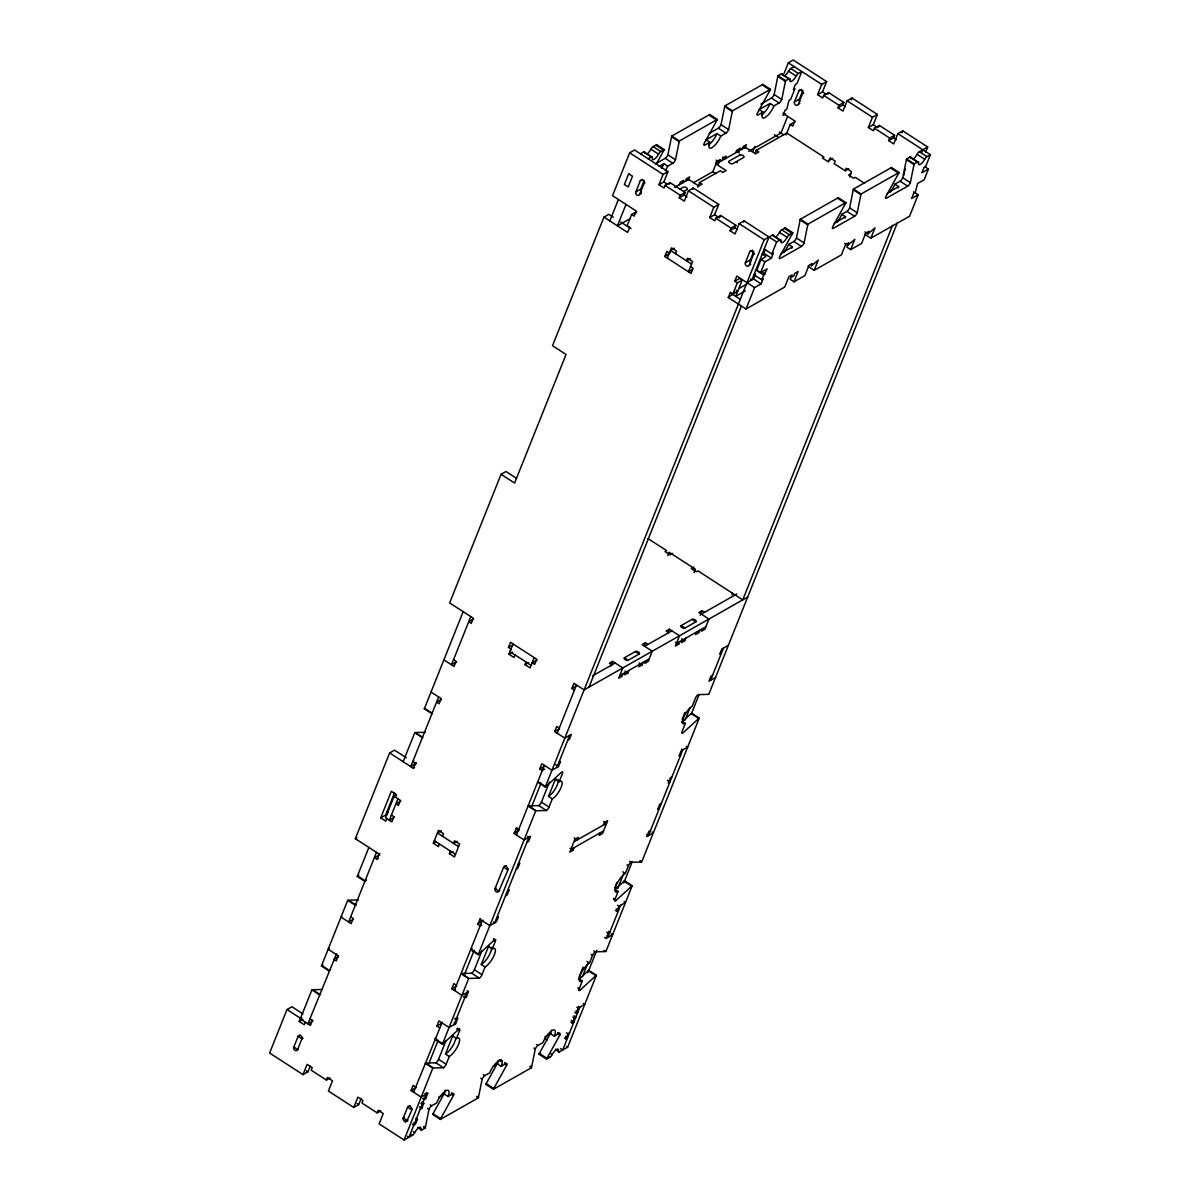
<?xml version="1.0" encoding="UTF-8"?>
<svg xmlns="http://www.w3.org/2000/svg" width="1200" height="1200" viewBox="0 0 1200 1200"><rect width="100%" height="100%" fill="white"/><g stroke="black" fill="none" stroke-linecap="round" stroke-linejoin="round"><path stroke-width="1.5" d="M417.87 1127.55L421.68 1130.01L425.13 1128.045A3.195 1.02 -57.1 0 0 425.355 1127.355L429.03 1109.265A3.195 1.02 -57.1 0 1 431.685 1105.77L436.605 1102.98A11.16 3.57 -57.1 0 1 445.92 1090.74A11.16 3.57 -57.1 0 1 448.05 1096.485L452.955 1093.71A3.195 1.02 -57.1 0 1 453.555 1095.345L440.67 1118.655A3.195 1.02 -57.1 0 0 440.31 1119.435L432.705 1114.515A3.195 1.02 -57.1 0 1 433.065 1113.735L444.345 1093.335M656.115 163.5L665.22 158.325A3.195 1.02 -57.1 0 0 667.89 154.83L671.565 136.74A3.195 1.02 -57.1 0 1 671.79 136.05L709.74 114.51L717.345 119.445A3.195 1.02 -57.1 0 1 716.985 120.21L704.1 143.52A3.195 1.02 -57.1 0 0 704.7 145.17L709.89 142.23A10.635 3.405 -57.1 0 0 711.9 147.705A10.635 3.405 -57.1 0 0 720.795 136.05L725.97 133.11A3.195 1.02 -57.1 0 0 728.625 129.6L732.3 111.525A3.195 1.02 -57.1 0 1 732.525 110.82L770.475 89.295L762.87 84.375L724.92 105.9A3.195 1.02 -57.1 0 0 724.695 106.605L721.02 124.68A3.195 1.02 -57.1 0 1 718.35 128.175L709.245 133.35M440.31 1119.435L478.26 1097.91A3.195 1.02 -57.1 0 0 478.485 1097.205L482.16 1079.13A3.195 1.02 -57.1 0 1 484.815 1075.62L489.735 1072.845A11.16 3.57 -57.1 0 1 499.05 1060.59A11.16 3.57 -57.1 0 1 501.18 1066.35L506.085 1063.56A3.195 1.02 -57.1 0 1 506.685 1065.21L493.8 1088.52A3.195 1.02 -57.1 0 0 493.44 1089.285L485.835 1084.365A3.195 1.02 -57.1 0 1 486.195 1083.585L497.475 1063.2M665.28 170.775A10.635 3.405 -57.1 0 0 667.665 166.185L672.84 163.245A3.195 1.02 -57.1 0 0 675.51 159.75L679.17 141.675A3.195 1.02 -57.1 0 1 679.395 140.97L717.345 119.445M493.44 1089.285L531.39 1067.76A3.195 1.02 -57.1 0 0 531.615 1067.055L535.29 1048.98A3.195 1.02 -57.1 0 1 537.945 1045.47L542.865 1042.695A11.16 3.57 -57.1 0 1 552.18 1030.44A11.16 3.57 -57.1 0 1 554.31 1036.2L559.215 1033.41A3.195 1.02 -57.1 0 1 559.815 1035.06L546.93 1058.37A3.195 1.02 -57.1 0 0 546.57 1059.15L538.965 1054.215A3.195 1.02 -57.1 0 1 539.325 1053.45L549.795 1034.505M760.86 104.07L771.48 98.04A3.195 1.02 -57.1 0 0 774.15 94.53L777.825 76.455A3.195 1.02 -57.1 0 1 778.05 75.75L781.5 73.8L789.105 78.72A3.195 1.02 -57.1 0 1 789.96 79.56A6.375 2.04 -57.1 0 0 791.685 81.24A6.375 2.04 -57.1 0 0 796.14 76.065A3.195 1.02 -57.1 0 1 798.36 73.47L801.81 71.52L797.01 83.52L795.375 84.45L793.32 89.595L794.955 88.665L790.665 99.375L789.03 100.305L786.72 109.23L785.085 110.16L783.03 115.305L785.64 113.82M758.76 110.835A10.635 3.405 -57.1 0 1 759.21 109.62L763.02 112.08A10.635 3.405 -57.1 0 0 765.03 117.57A10.635 3.405 -57.1 0 0 773.925 105.9L779.1 102.96A3.195 1.02 -57.1 0 0 781.755 99.465L785.43 81.375A3.195 1.02 -57.1 0 1 785.655 80.685L789.105 78.72M783.555 252.705A10.635 3.405 -57.1 0 0 788.625 244.44L793.815 241.5A3.195 1.02 -57.1 0 0 796.47 238.005L800.145 219.93A3.195 1.02 -57.1 0 1 800.37 219.225L838.32 197.7L845.925 202.62A3.195 1.02 -57.1 0 1 845.565 203.4L832.68 226.71A3.195 1.02 -57.1 0 0 833.295 228.345L854.55 216.285A3.195 1.02 -57.1 0 0 857.22 212.79L860.88 194.7A3.195 1.02 -57.1 0 1 861.105 194.01L899.055 172.47L891.45 167.55L853.5 189.075A3.195 1.02 -57.1 0 0 853.275 189.78L849.6 207.855A3.195 1.02 -57.1 0 1 846.945 211.365L841.755 214.305A10.635 3.405 -57.1 0 1 836.685 222.57M775.815 237.045A6.375 2.04 -57.1 0 0 779.505 232.395A3.195 1.02 -57.1 0 1 781.74 229.8L785.19 227.835L792.795 232.77A3.195 1.02 -57.1 0 1 792.435 233.535L779.55 256.845A3.195 1.02 -57.1 0 0 780.165 258.495L801.42 246.435A3.195 1.02 -57.1 0 0 804.09 242.925L807.75 224.85A3.195 1.02 -57.1 0 1 807.99 224.145L845.925 202.62M889.815 192.42A10.635 3.405 -57.1 0 0 894.885 184.155L900.075 181.215A3.195 1.02 -57.1 0 0 902.73 177.72L906.405 159.63A3.195 1.02 -57.1 0 1 906.63 158.94L910.08 156.975L917.685 161.895A3.195 1.02 -57.1 0 1 918.555 162.735A6.375 2.04 -57.1 0 0 920.265 164.415A6.375 2.04 -57.1 0 0 924.72 159.24A3.195 1.02 -57.1 0 1 926.94 156.645L930.39 154.695L897.84 133.635L893.715 143.925L888.645 140.64L889.68 138.06L894.585 135.285L879.36 125.43L874.455 128.22L873.42 130.785L868.35 127.5L872.46 117.225L877.365 114.435L852 98.025L847.095 100.8L842.985 111.09L837.9 107.805L838.935 105.24L843.84 102.45L828.615 92.61L823.71 95.385L822.675 97.965L817.605 94.68L821.715 84.39L826.635 81.615L793.23 60L788.325 62.79L784.035 73.5M899.055 172.47A3.195 1.02 -57.1 0 1 898.695 173.25L885.81 196.56A3.195 1.02 -57.1 0 0 886.41 198.195L907.68 186.135A3.195 1.02 -57.1 0 0 910.35 182.64L914.01 164.55A3.195 1.02 -57.1 0 1 914.235 163.86L917.685 161.895M302.895 1013.865L291.9 1006.74L286.995 1009.53L269.61 1053.015L303.015 1074.63L307.92 1071.84L310.23 1066.05M379.935 853.47L379.02 853.995L355.335 838.68L389.625 752.94L394.53 750.165L406.365 757.815M516.51 478.335L505.98 471.525L501.075 474.315L449.64 602.91L473.31 618.225L471.255 623.37L468.72 621.735L473.625 618.945M613.29 217.2L608.85 214.32L603.945 217.11L552.51 345.705L566.04 354.465L514.605 483.06L501.075 474.315M792.795 232.77L789.345 234.72A3.195 1.02 -57.1 0 0 787.125 237.315A6.375 2.04 -57.1 0 1 782.67 242.49A6.375 2.04 -57.1 0 1 780.96 240.81A3.195 1.02 -57.1 0 0 780.09 239.97L776.64 241.935L744.09 220.86L739.185 223.65L735.06 233.94L729.99 230.655L734.895 227.88L735.93 225.3L720.705 215.46L715.8 218.235L714.765 220.815L709.695 217.53L714.6 214.74L718.725 204.45L693.345 188.04L688.44 190.83L684.33 201.12L679.245 197.835L684.165 195.045L685.185 192.48L669.96 182.625L665.055 185.415L664.035 187.98L658.95 184.71L663.855 181.92L667.98 171.63L634.575 150.015L629.67 152.805L612.525 195.675L636.195 210.99L634.14 216.135L631.605 214.5L627.15 225.645L629.685 227.28L627.63 232.425L603.945 217.11M609.825 220.905L618.405 199.485M305.355 1022.19L304.335 1024.755L299.25 1021.47L311.895 989.88L319.5 994.8M330.57 969.63L329.565 970.56A3.195 1.02 -57.1 0 1 329.055 970.935L321.435 966L347.715 900.33L355.32 905.25M366.39 880.08L365.385 881.01A3.195 1.02 -57.1 0 1 364.875 881.37L357.255 876.45L368.865 847.44M386.805 818.565L385.77 821.13L380.7 817.86L391.32 791.28L396.405 794.565L395.37 797.13M403.155 761.7L414.765 732.675L422.37 737.61M424.32 708.795A3.195 1.02 -57.1 0 0 424.83 708.435L432.435 713.355A3.195 1.02 -57.1 0 1 431.925 713.73L424.32 708.795L463.17 611.67M626.01 204.405L617.445 225.84L630.345 218.52M394.545 792.72L385.605 815.07L380.7 817.86M298.395 1049.34L297.48 1049.865A1.8 1.455 60.4 0 1 296.79 1050.57L295.86 1050.63A2.85 2.295 60.4 0 1 294 1049.325L293.625 1048.515A1.8 1.455 60.4 0 1 293.67 1047.405L298.095 1036.365L300.24 1035.15M396.555 794.925L394.11 796.305L385.53 817.74L391.875 821.85L393.93 816.705L391.395 815.055M635.85 191.88L640.275 180.855A1.8 1.455 60.4 0 1 640.95 180.15L641.88 180.075A2.85 2.295 60.4 0 1 643.755 181.38L644.115 182.19A1.8 1.455 60.4 0 1 644.085 183.315L639.66 194.34A2.385 1.935 60.4 0 1 636.99 195.045A2.385 1.935 60.4 0 1 635.85 191.88L640.77 189.105L644.25 180.375M386.895 814.995L388.26 811.575L386.625 812.505M297.48 1049.865L301.89 1038.825L303.12 1038.135M376.47 852.36L348.615 922.02L353.52 919.23M397.905 798.78L389.34 820.2L394.575 817.23M438.63 696.96L410.775 766.62L415.995 763.65M470.775 616.59L451.485 664.815L456.72 661.845M379.8 855.03L374.415 857.505L376.95 859.14L379.02 853.995M389.625 752.94L413.31 768.27L416.28 762.6M635.955 213.105L636.675 211.815M303.015 1074.63L307.125 1064.34L312.195 1067.625L311.175 1070.19L326.4 1080.045L330.075 1077.945M658.95 184.71L663.075 174.42L667.98 171.63M669.315 184.23L669.96 182.625M679.41 184.71L680.43 182.13L683.715 180.285L682.68 182.85M685.41 181.305L686.43 178.74L689.7 176.88L688.335 180.315M326.4 1080.045L327.42 1077.465L332.49 1080.75L328.38 1091.04L353.76 1107.45L358.665 1104.66L361.17 1098.39M679.245 197.835L680.28 195.255L685.185 192.48M515.025 654.93L514.005 657.495L508.935 654.21L510.99 649.08L508.455 647.43L510.51 642.285L536.73 659.25L534.66 664.395L532.125 662.745L537.03 659.97M690.555 266.655L693.09 268.305L691.035 273.45L664.815 256.485L666.87 251.34L669.405 252.975M692.835 189.33L693.345 188.04M439.425 843.975L438.39 846.54L433.32 843.255L438.465 830.4L443.535 833.685L442.5 836.25M667.335 258.12L671.475 247.83L676.545 251.115L675.51 253.695M513.06 643.935L509.97 651.66L531.12 665.34M670.11 252.735L664.815 256.485M697.71 187.155L699.555 182.52L720.27 170.76L722.82 172.41L726.09 170.55L715.935 163.98L745.38 147.285L755.52 153.84L758.79 151.98L756.255 150.345L755.025 153.435M693.6 182.61L712.845 171.705L716.97 161.415L720.24 159.555L718.305 163.98L715.77 162.33M721.935 160.575L722.955 158.01L726.24 156.15L725.205 158.73L722.67 157.08M457.185 841.275L453.495 843.36L454.53 840.795L459.6 844.08L454.455 856.935L449.385 853.65L450.42 851.085M534.21 657.615L530.07 667.89L525 664.605L526.02 662.04M353.76 1107.45L357.87 1097.16L362.94 1100.445L361.92 1103.01L377.13 1112.865L380.82 1110.78M709.695 217.53L713.805 207.24L718.725 204.45M736.11 152.535L737.13 149.97L740.415 148.11L739.38 150.675M742.11 149.13L743.13 146.565L746.4 144.705L745.035 148.14M720.12 216.9L720.705 215.46M752.955 151.2L754.89 146.37M377.13 1112.865L378.165 1110.285L383.235 1113.57L379.125 1123.86L404.07 1140L412.425 1135.26A3.195 1.02 -57.1 0 0 414.66 1132.665A6.375 2.04 -57.1 0 1 419.115 1127.49A6.375 2.04 -57.1 0 1 420.825 1129.17A3.195 1.02 -57.1 0 0 421.68 1130.01M729.99 230.655L731.025 228.09L735.93 225.3M743.58 222.15L744.09 220.86M787.59 116.535L781.005 133.035L748.74 151.335M794.505 101.865L798.93 90.825A1.8 1.455 60.4 0 1 799.605 90.135L800.535 90.06A2.85 2.295 60.4 0 1 802.395 91.365L802.77 92.175A1.8 1.455 60.4 0 1 802.725 93.285L798.315 104.325A2.385 1.935 60.4 0 1 795.645 105.03A2.385 1.935 60.4 0 1 794.505 101.865L799.41 99.075L802.905 90.36M786.075 134.925L790.26 124.47L795.165 121.695M426.33 1092.495L427.755 1093.425L421.215 1097.13L411.075 1090.575L413.13 1085.43L415.665 1087.065M439.41 1027.695L436.875 1026.06L438.93 1020.915L449.085 1027.47L455.625 1023.765L457.68 1018.62L456.255 1017.69M467.055 990.69L468.48 991.605L461.94 995.325L451.785 988.755L453.84 983.61L456.39 985.26M481.665 925.02L480.135 925.89L477.6 924.24L480.57 918.57M526.935 842.295L528.57 841.365L530.64 836.22L524.085 839.925L513.945 833.37L516.915 827.7M544.74 769.095L542.28 770.49L539.745 768.855L541.8 763.71L551.955 770.265L558.495 766.56L560.55 761.415L558.915 762.345M567.66 740.475L569.295 739.545L571.35 734.415L564.81 738.12L554.67 731.55L556.725 726.405L559.26 728.055M574.425 690.12L571.89 688.47L573.945 683.325L584.1 689.895L747.66 597.09M791.43 276.24L790.2 279.33L793.995 281.79L798.12 271.5L794.85 273.36L793.815 275.925L791.085 277.485L792.12 274.905L788.85 276.765L784.725 287.055L746.025 309.015L728.265 297.525L730.32 292.38L732.855 294.03L737.76 291.24L736.185 290.22M734.775 281.235L739.68 278.445L742.215 280.095L737.31 282.885L734.775 281.235L736.83 276.09L754.59 287.58L761.13 283.875L763.2 278.73L761.565 279.66L753.945 274.725L755.58 273.795L753.525 278.94L746.985 282.66M407.91 1120.185L406.995 1120.71A1.8 1.455 60.4 0 1 406.32 1121.415L405.39 1121.475A2.85 2.295 60.4 0 1 403.515 1120.17L403.14 1119.36A1.8 1.455 60.4 0 1 403.185 1118.25L407.61 1107.21L410.055 1105.815M482.19 920.745L454.32 990.405L455.55 989.7M516.48 835.005L544.335 765.345M557.205 733.2L576.495 684.975M732.855 294.03L737.31 282.885M745.38 262.725L749.79 251.7A1.8 1.455 60.4 0 1 750.465 250.995L751.395 250.92A2.85 2.295 60.4 0 1 753.27 252.24L753.63 253.05A1.8 1.455 60.4 0 1 753.6 254.16L749.175 265.185A2.385 1.935 60.4 0 1 746.505 265.89A2.385 1.935 60.4 0 1 745.38 262.725L750.285 259.95L753.765 251.22M477.6 924.24L483.015 920.175M518.985 830.265L513.945 833.37M733.68 293.46L728.265 297.525M733.815 293.13L734.205 292.17M405.27 1122.54L406.365 1120.17M428.715 1063.92L438.21 1040.175M464.01 975.69L474.18 950.235M531.345 807.345L540.99 783.21M742.215 280.095L735.675 296.355L745.305 290.895M406.995 1120.71L412.335 1109.16M817.605 94.68L822.51 91.89L826.635 81.615M404.07 1140L432.825 1068.12L425.22 1063.185M436.275 1038.015L435.27 1038.945A3.195 1.02 -57.1 0 1 434.76 1039.305L442.38 1044.24L468.645 978.555L461.025 973.635M472.095 948.465L471.09 949.38A3.195 1.02 -57.1 0 1 470.58 949.755L478.185 954.69L535.695 810.915L528.09 805.98M546.39 810.525L538.77 805.605L528.51 805.83L536.13 810.75L546.39 810.525A3.195 1.02 -57.1 0 0 549.045 807.03L552.315 798.885A10.635 3.405 -57.1 0 0 561.195 787.215A10.635 3.405 -57.1 0 0 559.17 781.74L562.425 773.595A3.195 1.02 -57.1 0 0 561.825 771.945L545.76 786.66L538.14 781.74A3.195 1.02 -57.1 0 1 537.63 782.115L545.25 787.035L764.13 239.79L772.485 235.05L780.09 239.97M449.265 1056.51L445.455 1054.05L452.655 1036.05L456.465 1038.51A11.16 3.57 -57.1 0 1 458.595 1044.27A11.16 3.57 -57.1 0 1 449.265 1056.51L446.175 1064.235A3.195 1.02 -57.1 0 1 443.52 1067.73L433.245 1067.955L425.64 1063.035L435.9 1062.81A3.195 1.02 -57.1 0 0 438.57 1059.3L446.085 1040.505M485.085 966.96L481.275 964.5L488.475 946.5L492.285 948.96A11.16 3.57 -57.1 0 1 494.4 954.72A11.16 3.57 -57.1 0 1 485.085 966.96L481.995 974.685A3.195 1.02 -57.1 0 1 479.325 978.18L469.065 978.405L461.46 973.485L471.72 973.26A3.195 1.02 -57.1 0 0 474.39 969.75L481.905 950.94M538.77 805.605A3.195 1.02 -57.1 0 0 541.44 802.11L549.465 782.04M453.99 1024.695L466.845 992.535M556.86 767.49L569.715 735.33M589.005 687.105L741.405 306.105M769.035 237L751.89 279.87L750.615 279.06M765.18 249.795L763.815 253.23L762.18 254.16L765.99 256.62L761.07 259.395L756.795 270.12L760.59 272.58L767.145 268.86L761.565 279.66M412.35 1124.295L413.775 1125.21L415.41 1124.28L417.465 1119.135L416.04 1118.22M420.12 1109.355L421.755 1108.425L423.81 1103.28L421.92 1102.05M422.64 1098.57L424.065 1099.5L425.7 1098.57L427.755 1093.425M463.365 996.765L464.79 997.68L466.425 996.75L468.48 991.605M827.97 94.215L828.615 92.61M552.315 798.885L548.505 796.425L555.36 779.28A10.635 3.405 -57.1 0 1 556.125 778.92M746.025 309.015L754.59 287.58M760.59 272.58L764.88 261.855L771.42 258.15L773.475 253.005L771.84 253.935L764.235 249.015M456.465 1038.51L459.555 1030.8A3.195 1.02 -57.1 0 0 458.94 1029.15L457.515 1028.22M492.285 948.96L495.375 941.25A3.195 1.02 -57.1 0 0 494.76 939.6L493.335 938.67M771.84 253.935L776.64 241.935M610.815 666L612.66 661.365L622.815 667.935L618.69 678.225L621.96 676.365L622.995 673.785M837.9 107.805L842.805 105.03L843.84 102.45M667.785 555.69L669.165 552.27L695.37 569.22L694.005 572.655M851.235 99.945L852 98.025M828.45 162L830.115 157.815L835.2 161.1L834.165 163.665L845.16 170.775L848.835 168.69M625.725 672.24L624.69 674.82L627.96 672.96L628.995 670.395M644.145 645.885L645.375 642.81L647.91 644.445M639.9 664.2L638.865 666.78L642.135 664.92L643.17 662.34M645.9 660.795L644.865 663.375L648.135 661.515L652.245 651.225L642.105 644.655L645.375 642.81M574.14 837.99L577.185 839.955L578.205 837.39L574.935 839.25L569.79 852.105L573.075 850.245L574.095 847.68M845.16 170.775L846.195 168.21L851.265 171.495L849.84 177.045M668.13 632.28L669.36 629.19L679.515 635.76L675.39 646.05L678.66 644.19L679.695 641.625M808.08 266.4L814.17 270.345L818.28 260.055L811.26 266.025L812.295 263.46L809.025 265.32L804.9 275.61L793.995 281.79M868.35 127.5L873.255 124.725L877.365 114.435M878.775 126.885L879.36 125.43M600.27 832.83L599.235 835.395L602.505 833.55L607.65 820.68L604.38 822.54L603.36 825.105M682.425 640.065L681.39 642.645L684.66 640.785L685.695 638.22M848.13 244.065L846.9 247.155L850.695 249.615L861.6 243.435L865.725 233.145L868.995 231.285L867.96 233.865L864.915 231.885M844.74 243.33L847.785 245.31L848.82 242.73L845.55 244.59L841.425 254.88L814.17 270.345M700.215 615.255L702.075 610.635L704.61 612.27M888.645 140.64L893.55 137.85L894.585 135.285M696.6 632.025L695.565 634.605L698.835 632.745L699.87 630.165M850.695 249.615L854.82 239.325L847.785 245.31M702.6 628.62L701.565 631.2L704.835 629.34L708.945 619.05L698.805 612.495L702.075 610.635M901.965 132.78L902.745 130.845L927.69 146.985L925.545 152.34M864.78 234.24L870.87 238.17L874.995 227.88L867.96 233.865M579.135 976.935L583.065 967.11M614.955 887.385L616.92 882.465M682.215 719.22L684.96 712.365M731.955 594.915L732.6 593.31M582.465 976.695L587.88 963.12M617.745 888.45L623.85 873.18M685.08 720.105L689.91 708.045M904.545 171.405L905.475 169.065M579.225 979.035L588.255 970.755A3.195 1.02 -57.1 0 1 588.765 970.38L596.385 975.3A3.195 1.02 -57.1 0 0 595.875 975.675L579.81 990.39A3.195 1.02 -57.1 0 1 579.21 988.755L582.285 981.03A11.16 3.57 -57.1 0 1 580.17 975.285A11.16 3.57 -57.1 0 1 589.5 963.03L592.575 955.305A3.195 1.02 -57.1 0 1 595.245 951.81L605.505 951.585L604.08 950.67M615.045 889.485L624.075 881.205A3.195 1.02 -57.1 0 1 624.585 880.83L632.205 885.75A3.195 1.02 -57.1 0 0 631.695 886.125L615.63 900.84A3.195 1.02 -57.1 0 1 615.03 899.19L618.105 891.48A11.16 3.57 -57.1 0 1 615.99 885.72A11.16 3.57 -57.1 0 1 625.305 873.48L628.395 865.755A3.195 1.02 -57.1 0 1 631.065 862.26L641.325 862.035L639.9 861.12M708.39 694.38L698.115 694.605A3.195 1.02 -57.1 0 0 695.46 698.115L692.19 706.26A10.635 3.405 -57.1 0 0 683.31 717.915A10.635 3.405 -57.1 0 0 685.335 723.405L682.08 731.55A3.195 1.02 -57.1 0 0 682.68 733.185L698.745 718.47A3.195 1.02 -57.1 0 1 699.255 718.11L691.65 713.175A3.195 1.02 -57.1 0 0 691.14 713.55L681.765 722.13M587.82 972.75L596.865 950.16M623.76 882.93L632.16 861.915M691.365 713.88L698.955 694.92M564.465 1037.985L565.89 1038.9L567.945 1033.755L569.58 1032.825M570.81 1022.115L572.235 1023.045L574.29 1017.9L575.925 1016.97L574.02 1015.74M574.755 1012.26L576.18 1013.19L578.235 1008.045L584.775 1004.325L583.35 1003.41M604.665 937.455L606.09 938.385L608.16 933.24L609.795 932.31L608.355 931.38M615.465 910.455L616.905 911.37L618.96 906.225L625.5 902.52L624.075 901.59M607.725 937.455L620.595 905.295M710.61 680.25L723.465 648.105M892.59 225.27L742.755 599.88L697.935 570.885L696.3 571.8L691.215 568.53L693.84 567.045M921.705 152.445L922.785 149.775M555.465 1049.475L559.275 1051.935L567.63 1047.195L596.385 975.3M632.205 885.75L605.94 951.435L604.5 950.505M699.255 718.11L641.745 861.885L640.32 860.955M708.81 694.23L897.495 222.48M930.39 154.695L925.59 166.695L923.955 167.625L921.9 172.77L928.44 169.05L924.63 166.59M913.59 191.82L918.15 194.775L909.585 216.21L870.87 238.17M928.44 169.05L924.15 179.775L917.61 183.48L915.3 192.42L913.665 193.35L911.61 198.48L918.15 194.775M656.13 164.355L663.855 150.36A3.195 1.02 -57.1 0 0 664.215 149.58L656.61 144.66L653.16 146.625A3.195 1.02 -57.1 0 0 650.925 149.205A6.375 2.04 -57.1 0 1 646.71 154.245M770.475 89.295A3.195 1.02 -57.1 0 1 770.115 90.075L757.23 113.385A3.195 1.02 -57.1 0 0 757.83 115.02L763.02 112.08M357.255 876.45A3.195 1.02 -57.1 0 0 357.765 876.075L358.77 875.16M321.435 966A3.195 1.02 -57.1 0 0 321.945 965.625L322.95 964.71M478.185 954.69A3.195 1.02 -57.1 0 0 478.71 954.315L494.76 939.6M442.38 1044.24A3.195 1.02 -57.1 0 0 442.89 1043.865L458.94 1029.15M640.455 153.825L643.905 151.875L651.51 156.795A3.195 1.02 -57.1 0 1 652.365 157.635A6.375 2.04 -57.1 0 0 654.09 159.315A6.375 2.04 -57.1 0 0 658.545 154.14A3.195 1.02 -57.1 0 1 660.765 151.545L664.215 149.58M784.305 76.17A6.375 2.04 -57.1 0 0 788.52 71.13A3.195 1.02 -57.1 0 1 790.755 68.55L794.205 66.585M648.06 158.745L651.51 156.795M659.175 166.38L663.855 163.725L667.665 166.185M705.645 140.985A10.635 3.405 -57.1 0 1 706.08 139.77L716.985 133.575L720.795 136.05M759.21 109.62L770.115 103.44L773.925 105.9M640.275 180.855L642.72 179.46M798.93 90.825L801.375 89.43M644.07 183.315L645 182.79M802.725 93.285L803.655 92.775M639.66 194.34L641.505 193.305M798.315 104.325L799.845 103.455M674.73 187.365L688.68 179.445L698.82 186.015L702.09 184.155L699.555 182.52M631.605 214.5L636.51 211.71M679.8 189.105L683.22 187.17A2.385 1.185 21.8 0 1 686.34 187.71A2.385 1.185 21.8 0 1 687.015 189.63L683.61 191.565M756.255 150.345L786.795 133.02L823.995 157.095L822.36 158.025L827.445 161.31L832.68 158.34M674.34 248.175L670.425 250.395L691.56 264.075M897.84 133.635L902.745 130.845M690.195 258.72L686.505 260.805L687.54 258.225L692.61 261.51L688.485 271.785L692.4 269.565M851.205 173.49L848.58 174.975L853.65 178.26L855.285 177.33L864.6 183.345M913.395 158.97A6.375 2.04 -57.1 0 0 917.1 154.32A3.195 1.02 -57.1 0 1 919.335 151.725L927.69 146.985M749.79 251.7L752.55 250.125M753.585 254.16L754.515 253.635M904.335 172.53L904.02 172.71A2.385 1.935 60.4 0 0 904.245 174.885M749.175 265.185L750.72 264.315M788.625 244.44L792.435 246.915L781.53 253.095A10.635 3.405 -57.1 0 0 781.095 254.31M841.755 214.305L845.565 216.765L834.66 222.945A10.635 3.405 -57.1 0 0 834.225 224.16M894.885 184.155L898.695 186.615L887.79 192.795A10.635 3.405 -57.1 0 0 887.355 194.01M757.47 269.085L755.835 270.015L763.44 274.935M738.75 288.645L746.79 284.085M672.69 553.365L670.08 554.85L665.01 551.565L666.645 550.635L648.03 538.605M508.455 647.43L513.36 644.655M508.935 654.21L512.61 652.125M441.48 699.33L436.575 702.105L439.11 703.755L441.165 698.61L431.025 692.04M525 664.605L528.675 662.52M413.745 760.95L412.83 761.475L415.365 763.125M413.31 768.27L414.525 767.565M612.66 661.365L609.39 663.225L611.925 664.86M669.36 629.19L666.09 631.05L668.625 632.685M592.62 675.825L615.195 663M624.465 657.75L635.37 651.555A2.385 1.185 21.8 0 1 638.505 652.095A2.385 1.185 21.8 0 1 639.18 654.03L628.275 660.21A2.385 1.185 21.8 0 1 625.14 659.67A2.385 1.185 21.8 0 1 624.465 657.75L628.275 660.21M644.64 646.305L671.895 630.84M681.165 625.575L692.07 619.395A2.385 1.185 21.8 0 1 695.205 619.92A2.385 1.185 21.8 0 1 695.88 621.855L684.975 628.035A2.385 1.185 21.8 0 1 681.84 627.51A2.385 1.185 21.8 0 1 681.165 625.575L684.975 628.035M701.34 614.13L736.83 594M571.89 688.47L576.795 685.695M619.725 675.645L649.17 658.935M676.425 643.47L705.87 626.775M400.755 801.135L395.85 803.91L398.385 805.56L400.44 800.415L394.11 796.305M355.335 838.68L356.865 837.81M554.67 731.55L559.575 728.775M728.37 645.315L721.83 649.02L719.775 654.165L721.41 653.25M376.95 859.14L378.495 858.27M539.745 768.855L544.65 766.065M712.665 675.105L711.03 676.035L708.975 681.18L715.515 677.46M441.36 830.745L437.43 832.98L458.58 846.645M433.32 843.255L435.765 841.875M449.385 853.65L453.06 851.565M341.82 916.635L341.01 917.085L351.15 923.655L353.205 918.51L350.67 916.875M519.45 829.335L518.535 829.86L516 828.225M329.37 948.54L328.14 949.245L338.295 955.8L336.24 960.945L333.705 959.31L338.61 956.52M680.685 755.055L679.05 755.985L681.105 750.84L687.645 747.12L686.385 746.31M336.57 953.7L307.89 1023.825L312.795 1021.035M506.235 865.665L503.625 867.15L495.045 888.585A2.385 1.935 60.4 0 0 496.185 891.75A2.385 1.935 60.4 0 0 498.855 891.045L499.77 890.535M508.35 869.1L498.855 891.045L495.045 888.585L495.96 888.075M518.19 864.15L519.825 863.22L517.77 868.365L516.135 869.295M671.94 776.91L670.305 777.84L668.25 782.985L669.885 782.055L667.35 780.42M573.9 841.8L606.6 823.245L603.705 821.37M570.81 849.525L603.525 830.955M507.57 890.73L509.205 889.8L507.15 894.945L505.515 895.875M661.305 803.49L659.67 804.42L657.615 809.565L659.25 808.635M301.92 1017.975L300.285 1018.905L310.425 1025.46L312.495 1020.315L309.945 1018.68M299.25 1021.47L302.94 1019.385M496.77 917.73L498.405 916.815L496.335 921.945L489.795 925.665L479.655 919.095M650.505 830.505L648.87 831.42L646.815 836.565L653.355 832.86L652.095 832.035M293.67 1047.405L294.6 1046.88M298.425 1049.085L297.6 1049.55L293.805 1047.09M451.785 988.755L456.69 985.98M616.905 911.37L618.54 910.44L616.155 908.91M442.29 1022.085L413.61 1092.21L414.42 1091.745M436.875 1026.06L441.78 1023.27M457.68 1018.62L456.045 1019.55L454.62 1018.62M606.09 938.385L612.645 934.665L611.205 933.75M411.075 1090.575L415.98 1087.785M576.18 1013.19L577.815 1012.26L575.91 1011.03M423.81 1103.28L422.175 1104.21L420.75 1103.28M438.51 1097.28L444.24 1094.025A11.16 3.57 -57.1 0 0 445.275 1090.035M493.08 1066.32L497.37 1063.875A11.16 3.57 -57.1 0 0 498.36 1060.365M544.77 1036.98L550.5 1033.74A11.16 3.57 -57.1 0 0 551.49 1030.215M404.13 1117.47L403.32 1117.935L407.13 1120.395M403.185 1118.25L404.115 1117.725M572.235 1023.045L573.87 1022.115L571.335 1020.48M415.83 1120.065L417.465 1119.135M538.965 1054.215L540.69 1053.24M565.89 1038.9L567.525 1037.97L565.62 1036.74M546.57 1059.15L550.02 1057.185A3.195 1.02 -57.1 0 0 552.255 1054.59A6.375 2.04 -57.1 0 1 556.71 1049.415A6.375 2.04 -57.1 0 1 558.42 1051.095A3.195 1.02 -57.1 0 0 559.275 1051.935M425.46 732.3L415.185 732.525L422.805 737.445M358.395 899.955L348.135 900.165L356.385 905.085M321.945 989.52L312.315 989.73L320.565 994.635M788.325 62.79L821.715 84.39M847.095 100.8L872.46 117.225M790.755 68.55L798.36 73.47M919.335 151.725L926.94 156.645M822.51 91.89L826.32 94.365M842.805 105.03L845.355 106.665M873.255 124.725L877.695 127.59M893.55 137.85L896.4 139.695M788.52 71.13L796.14 76.065M917.1 154.32L924.72 159.24M823.71 95.385L838.935 105.24M874.455 128.22L889.68 138.06M781.5 73.8A3.195 1.02 -57.1 0 1 782.355 74.64L789.96 79.56M910.08 156.975A3.195 1.02 -57.1 0 1 910.935 157.815L918.555 162.735M778.05 75.75L785.655 80.685M906.63 158.94L914.235 163.86M777.825 76.455L785.43 81.375M906.405 159.63L914.01 164.55M770.115 90.075L762.495 85.14A3.195 1.02 -57.1 0 0 762.87 84.375M898.695 173.25L891.09 168.33A3.195 1.02 -57.1 0 0 891.45 167.55M774.15 94.53L781.755 99.465M902.73 177.72L910.35 182.64M771.48 98.04L779.1 102.96M900.075 181.215L907.68 186.135M783.015 113.31L794.85 120.975L792.795 126.12L790.26 124.47M779.34 131.955L783.78 134.835M774.435 134.745L778.875 137.61M724.92 105.9L732.525 110.82M853.5 189.075L861.105 194.01M724.695 106.605L732.3 111.525M853.275 189.78L860.88 194.7M716.985 120.21L709.365 115.29A3.195 1.02 -57.1 0 0 709.74 114.51M845.565 203.4L837.96 198.465A3.195 1.02 -57.1 0 0 838.32 197.7M721.02 124.68L728.625 129.6M849.6 207.855L857.22 212.79M718.35 128.175L725.97 133.11M846.945 211.365L854.55 216.285M736.2 151.05L739.245 153.03M706.08 139.77L709.89 142.23M716.16 160.155L719.205 162.12M671.79 136.05L679.395 140.97M800.37 219.225L807.99 224.145M671.565 136.74L679.17 141.675M800.145 219.93L807.75 224.85M712.845 171.705L715.755 173.58M663.855 150.36L656.25 145.44A3.195 1.02 -57.1 0 0 656.61 144.66M792.435 233.535L784.83 228.615A3.195 1.02 -57.1 0 0 785.19 227.835M667.89 154.83L675.51 159.75M796.47 238.005L804.09 242.925M653.16 146.625L660.765 151.545M781.74 229.8L789.345 234.72M650.925 149.205L658.545 154.14M665.22 158.325L672.84 163.245M779.505 232.395L787.125 237.315M793.815 241.5L801.42 246.435M643.905 151.875A3.195 1.02 -57.1 0 1 644.76 152.715L652.365 157.635M773.34 235.89L780.96 240.81M629.67 152.805L663.075 174.42M688.44 190.83L713.805 207.24M739.185 223.65L764.13 239.79M663.855 181.92L667.665 184.38M684.165 195.045L687.015 196.89M714.6 214.74L719.355 217.815M734.895 227.88L737.43 229.515M665.055 185.415L680.28 195.255M715.8 218.235L731.025 228.09M763.815 253.23L771.42 258.15M761.07 259.395L764.88 261.855M762.03 272.04L765.075 274.005M753.525 278.94L761.13 283.875M620.7 221.985L631.05 228.69M731.025 293.355L740.415 299.43M692.07 619.395L695.88 621.855M681.615 638.82L684.66 640.785M675.615 642.225L678.66 644.19M635.37 651.555L639.18 654.03M639.09 662.955L642.135 664.92M624.915 670.995L627.96 672.96M691.14 713.55L698.745 718.47M682.8 721.755L685.335 723.405M681.48 749.085L682.74 749.91L648.45 835.65L646.545 834.405M453.54 659.67L456.09 661.305L454.02 666.45L443.88 659.895M555.45 764.595L558.495 766.56M555.36 779.28L559.17 781.74M541.44 802.11L549.045 807.03M629.64 861.33L631.065 862.26M626.97 864.84L628.395 865.755M622.77 871.83L625.305 873.48M624.075 881.205L631.695 886.125M570.03 848.28L573.075 850.245M615.57 889.845L618.105 891.48M413.775 762.6L415.245 763.56M527.73 836.325L528.99 837.15L494.7 922.875L493.44 922.065M613.59 898.275L615.03 899.19M613.725 899.61L615.63 900.84M617.535 905.31L618.96 906.225M606.72 932.31L608.16 933.24M434.34 840.69L455.49 854.37M593.82 950.895L595.245 951.81M591.15 954.39L592.575 955.305M586.95 961.38L589.5 963.03M588.255 970.755L595.875 975.675M578.49 978.57L582.285 981.03M577.785 987.825L579.21 988.755M578.385 989.475L579.81 990.39M493.935 940.32L495.375 941.25M578.595 1006.29L579.87 1007.115L562.725 1049.985L560.445 1048.5M576.81 1007.115L578.235 1008.045M357.765 876.075L365.385 881.01M471.09 949.38L478.71 954.315M572.865 1016.97L574.29 1017.9M474.39 969.75L481.995 974.685M566.52 1032.84L567.945 1033.755M471.72 973.26L479.325 978.18M557.79 1032.495L559.215 1033.41M557.445 1033.515L559.815 1035.06M550.5 1033.74L554.31 1036.2M566.52 1046.475L567.63 1047.195M545.445 1038.795L547.215 1039.935M555.57 1049.25L558.42 1051.095M465 995.835L466.425 996.75M536.52 1044.555L537.945 1045.47M550.83 1053.675L552.255 1054.59M548.595 1056.255L550.02 1057.185M533.865 1048.05L535.29 1048.98M539.325 1053.45L546.93 1058.37M530.19 1066.14L531.615 1067.055M529.965 1066.83L531.39 1067.76M454.2 1022.835L455.625 1023.765M456.69 1028.955L459.555 1030.8M499.905 1059.555L502.275 1061.1M504.66 1062.63L506.085 1063.56M500.025 1060.89L500.985 1061.505M504.315 1063.665L506.685 1065.21M497.37 1063.875L501.18 1066.35M321.945 965.625L329.565 970.56M435.27 1038.945L442.89 1043.865M483.39 1074.705L484.815 1075.62M480.735 1078.2L482.16 1079.13M486.195 1083.585L493.8 1088.52M438.57 1059.3L446.175 1064.235M435.9 1062.81L443.52 1067.73M477.06 1096.29L478.485 1097.205M476.835 1096.98L478.26 1097.91M451.53 1092.78L452.955 1093.71M451.185 1093.815L453.555 1095.345M444.24 1094.025L448.05 1096.485M311.22 1020.015L312.48 1020.84M424.86 1093.53L426.12 1094.355L408.975 1137.21L407.55 1136.295M424.275 1097.64L425.7 1098.57M286.995 1009.53L300.525 1018.29M430.26 1104.84L431.685 1105.77M427.605 1108.35L429.03 1109.265M433.065 1113.735L440.67 1118.655M419.385 1106.88L421.755 1108.425M423.93 1126.425L425.355 1127.355M423.705 1127.13L425.13 1128.045M413.505 1123.05L415.41 1124.28M417.975 1127.325L420.825 1129.17M406.17 1120.29L407.595 1121.22M413.235 1131.75L414.66 1132.665M411 1134.33L412.425 1135.26M306.225 1070.745L307.92 1071.84M357.075 1103.64L358.665 1104.66M737.085 162.615A2.385 1.185 21.8 0 1 737.415 162.54M644.715 153A6.375 2.04 -57.1 0 1 644.76 152.715M782.31 74.94A6.375 2.04 -57.1 0 1 782.355 74.64M770.115 103.44A10.635 3.405 -57.1 0 1 761.43 114.99M716.985 133.575A10.635 3.405 -57.1 0 1 708.72 144.855M663.855 163.725A10.635 3.405 -57.1 0 1 661.47 168.315M641.4 191.85A2.385 1.935 60.4 0 1 640.77 189.105M750.63 262.32A2.385 1.935 60.4 0 1 750.285 259.95M545.76 786.66A3.195 1.02 -57.1 0 1 545.25 787.035M558.12 779.4A10.635 3.405 -57.1 0 1 555.795 788.025A10.635 3.405 -57.1 0 1 548.505 796.425M455.82 1037.595A11.16 3.57 -57.1 0 1 452.295 1046.625A11.16 3.57 -57.1 0 1 445.455 1054.05M452.655 1036.05A11.16 3.57 -57.1 0 1 453.45 1035.675M491.58 947.25A11.16 3.57 -57.1 0 1 488.535 956.385A11.16 3.57 -57.1 0 1 481.275 964.5M488.475 946.5A11.16 3.57 -57.1 0 1 489.27 946.125M772.485 235.05A3.195 1.02 -57.1 0 1 773.37 235.725M910.86 158.385A6.375 2.04 -57.1 0 1 910.935 157.815M898.695 186.615A10.635 3.405 -57.1 0 1 898.14 187.89M845.565 216.765A10.635 3.405 -57.1 0 1 845.01 218.04M792.435 246.915A10.635 3.405 -57.1 0 1 791.88 248.19M799.755 101.46A2.385 1.935 60.4 0 1 799.41 99.075M628.695 173.76L624.405 184.47L628.215 186.93L632.49 176.22L628.695 173.76M739.92 154.995L729.015 161.19A2.385 1.185 21.8 0 0 729.69 163.11A2.385 1.185 21.8 0 0 732.81 163.65L743.715 157.455A2.385 1.185 21.8 0 0 743.04 155.535A2.385 1.185 21.8 0 0 739.92 154.995M507.42 869.625L503.625 867.15A2.385 1.935 60.4 0 1 506.295 866.46A2.385 1.935 60.4 0 1 507.42 869.625M301.89 1038.825L298.095 1036.365A2.385 1.935 60.4 0 1 300.765 1035.675A2.385 1.935 60.4 0 1 301.89 1038.825M411.405 1109.67L407.61 1107.21A2.385 1.935 60.4 0 1 410.28 1106.52A2.385 1.935 60.4 0 1 411.405 1109.67"/></g></svg>
